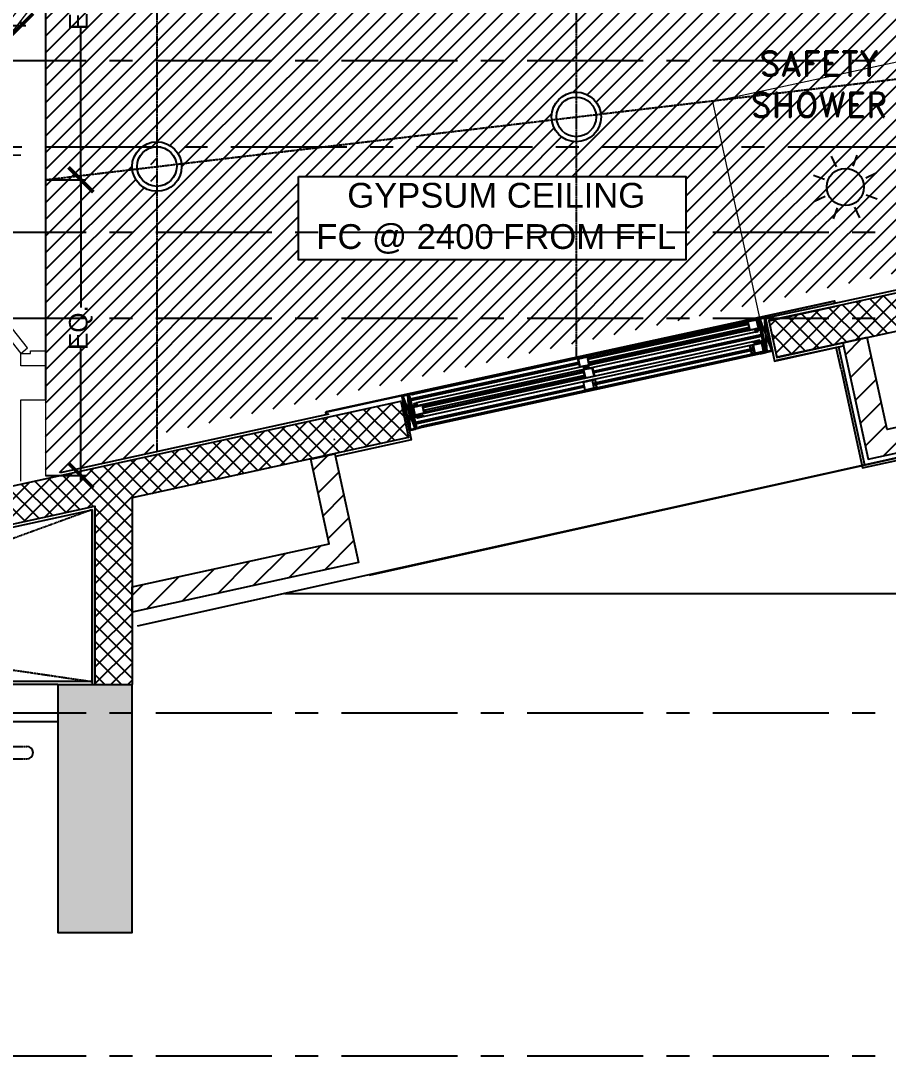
# Model space of a CAD drawing. Header units: millimetres. Extents: x -661525 to 498941, y 282148 to 1359693.
# Drawn here: x -328626 to -325121, y 439052 to 443233 of the extents above; entities that cross this region are included whole.
import ezdxf

# ---------------------------------------------------------------- set-up
doc = ezdxf.new("R2010")
doc.units = ezdxf.units.MM
doc.header["$LTSCALE"] = 2.5
doc.header["$PDMODE"] = 35
doc.header["$PDSIZE"] = 15
for name, pattern in [('CENTER', [2, 1.25, -0.25, 0.25, -0.25]), ('DASHED', [0.75, 0.5, -0.25]), ('HIDDEN', [0.375, 0.25, -0.125])]:
    doc.linetypes.add(name, pattern=pattern)
doc.layers.get('0').update_dxf_attribs({"linetype": 'CONTINUOUS'})
doc.layers.get('DEFPOINTS').update_dxf_attribs({"linetype": 'CONTINUOUS'})
for name, color, linetype in [('A-ALU-SECTION', 11, 'CONTINUOUS'), ('A-ANNO-DIMS-100', 11, 'CONTINUOUS'), ('A-ANNO-GRID', 5, 'CENTER'), ('A-ANNO-TEXT', 7, 'CONTINUOUS'), ('A-COLS', 7, 'CONTINUOUS'), ('A-COLS-PATT', 252, 'CONTINUOUS'), ('A-ELEV', 8, 'CONTINUOUS'), ('A-ELEV-MEDM', 34, 'CONTINUOUS'), ('A-ELEV-THIN', 8, 'CONTINUOUS'), ('A-FLOR-HRAL', 3, 'CONTINUOUS'), ('A-FLOR-OPEN', 6, 'CONTINUOUS'), ('A-GLAZ', 5, 'CONTINUOUS'), ('A-WALL', 8, 'CONTINUOUS'), ('A-WALL-1', 8, 'CONTINUOUS'), ('A-WALL-JAMB', 11, 'CONTINUOUS'), ('A-WALL-PATT-125', 8, 'CONTINUOUS'), ('A-WALL-PATT-150', 8, 'CONTINUOUS'), ('A-WALL-PLAS', 8, 'CONTINUOUS'), ('CEILING', 11, 'CONTINUOUS'), ('I-SECT', 3, 'CONTINUOUS')]:
    doc.layers.add(name, color=color, linetype=linetype)
for name, color, linetype, lineweight in [('DOORS', 10, 'CONTINUOUS', 9), ('lab furniture', 34, 'CONTINUOUS', 18), ('partition', 6, 'CONTINUOUS', 18), ('Wall - Stone Hatch', 252, 'CONTINUOUS', 13)]:
    doc.layers.add(name, color=color, linetype=linetype, lineweight=lineweight)
doc.styles.add('ARIAL', font='arial.ttf')
doc.styles.add('COMPLEX', font='complex.shx', dxfattribs={"width": 0.8})
doc.styles.add('ROMAND', font='ROMAND')
doc.dimstyles.new('TICK100', dxfattribs={"dimtxt": 250, "dimasz": 200, "dimexe": 150, "dimexo": 10, "dimgap": 50, "dimtad": 0, "dimdec": 0, "dimrnd": 5, "dimzin": 1, "dimdsep": 46, "dimtxsty": 'COMPLEX', "dimblk1": 'ARCHTICK', "dimblk2": 'ARCHTICK', "dimsah": 1, "dimcen": 0.09375, "dimdle": 150, "dimclrd": 11, "dimclre": 11, "dimclrt": 7, "dimadec": 0, "dimazin": 0, "dimtfac": 1, "dimtdec": 0, "dimtofl": 0, "dimtmove": 0, "dimatfit": 3, "dimldrblk": 'OPEN90', "dimfxl": 1, "dimtolj": 1, "dimtzin": 1, "dimarcsym": 0})
pattern_1 = [(45, (2e-09, -328214.335), (-33.6759605, 33.6759605), []), (135, (2e-09, -328214.335), (-33.6759605, -33.6759605), [])]
pattern_2 = [(45, (255900.18, -437222.61), (-56.126601, 56.126601), [])]

# ---------------------------------------------------------------- blocks, each defined once
blk = doc.blocks.new('_ARCHTICK')
at = {"color": 0, "linetype": 'ByBlock', "const_width": 0.15}
blk.add_lwpolyline([(-0.5, -0.5), (0.5, 0.5)], dxfattribs=at)
blk = doc.blocks.new('*D209')
at = {"layer": 'CEILING', "color": 8, "lineweight": -2, "transparency": 16777216}
for p, q in [((-329225.6, 443212), (-329225.6, 443232)), ((-328625.6, 443212), (-328625.6, 443232)), ((-329245.6, 443212), (-329008.5, 443212)), ((-328605.6, 443212), (-328842.8, 443212))]:
    blk.add_line(p, q, dxfattribs=at)
at = {"layer": 'DEFPOINTS', "color": 0, "transparency": 16777216}
for p in [(-329225.6, 443212), (-328625.6, 443212), (-328625.6, 443212)]:
    blk.add_point(p, dxfattribs=at)
at = {"layer": 'CEILING', "color": 8, "lineweight": -2, "transparency": 16777216, "xscale": 100, "yscale": 100, "zscale": 100, "rotation": 180}
blk.add_blockref('_ARCHTICK', (-329225.6, 443212), dxfattribs=at)
at = {"layer": 'CEILING', "color": 8, "lineweight": -2, "transparency": 16777216, "xscale": 100, "yscale": 100, "zscale": 100}
blk.add_blockref('_ARCHTICK', (-328625.6, 443212), dxfattribs=at)
at = {"layer": 'CEILING', "color": 1, "transparency": 16777216, "insert": (-328925.6, 443212), "char_height": 75, "attachment_point": 5, "style": 'ARIAL'}
blk.add_mtext('\\A1;600', dxfattribs=at)
blk = doc.blocks.new('*D216')
at = {"layer": 'CEILING', "color": 8, "lineweight": -2, "transparency": 16777216}
for p, q in [((-328525.6, 442590.9), (-328362.7, 442590.9)), ((-328382.7, 442610.9), (-328382.7, 442075.3)), ((-328382.7, 441376.6), (-328382.7, 441912.2)), ((-328525.6, 441396.6), (-328362.7, 441396.6))]:
    blk.add_line(p, q, dxfattribs=at)
at = {"layer": 'DEFPOINTS', "color": 0, "transparency": 16777216}
for p in [(-328525.6, 442590.9), (-328382.7, 442590.9), (-328525.6, 441396.6)]:
    blk.add_point(p, dxfattribs=at)
at = {"layer": 'CEILING', "color": 8, "lineweight": -2, "transparency": 16777216, "xscale": 100, "yscale": 100, "zscale": 100}
for p, rotation in [((-328382.7, 442590.9), 90), ((-328382.7, 441396.6), 270)]:
    blk.add_blockref('_ARCHTICK', p, dxfattribs=dict(at, rotation=rotation))
at = {"layer": 'CEILING', "color": 1, "transparency": 16777216, "insert": (-328382.7, 441993.8), "char_height": 75, "attachment_point": 5, "rotation": 90, "style": 'ARIAL'}
blk.add_mtext('\\A1;EQ.', dxfattribs=at)
blk = doc.blocks.new('*D217')
at = {"layer": 'CEILING', "color": 8, "lineweight": -2, "transparency": 16777216}
for p, q in [((-328525.6, 443978.9), (-328362.7, 443978.9)), ((-328382.7, 443998.9), (-328382.7, 443366.4)), ((-328382.7, 442570.9), (-328382.7, 443203.4)), ((-328525.6, 442590.9), (-328362.7, 442590.9))]:
    blk.add_line(p, q, dxfattribs=at)
at = {"layer": 'DEFPOINTS', "color": 0, "transparency": 16777216}
for p in [(-328525.6, 443978.9), (-328382.7, 443978.9), (-328525.6, 442590.9)]:
    blk.add_point(p, dxfattribs=at)
at = {"layer": 'CEILING', "color": 8, "lineweight": -2, "transparency": 16777216, "xscale": 100, "yscale": 100, "zscale": 100}
for p, rotation in [((-328382.7, 443978.9), 90), ((-328382.7, 442590.9), 270)]:
    blk.add_blockref('_ARCHTICK', p, dxfattribs=dict(at, rotation=rotation))
at = {"layer": 'CEILING', "color": 1, "transparency": 16777216, "insert": (-328382.7, 443284.9), "char_height": 75, "attachment_point": 5, "rotation": 90, "style": 'ARIAL'}
blk.add_mtext('\\A1;EQ.', dxfattribs=at)
blk = doc.blocks.new('900d')
at = {"layer": 'DOORS', "color": 8, "linetype": 'ByBlock'}
blk.add_line((-899.1, 0), (600.9, 0), dxfattribs=at)
at = {"layer": 'DOORS', "color": 84}
for p, q in [((-849.1, -100), (-827.4, -72.6)), ((-827.4, -72.6), (-201.4, -569.6)), ((529.4, -72.4), (56.4, -440.2)), ((550.9, -100), (529.4, -72.4)), ((-222.6, -597.5), (-849.1, -100)), ((77.2, -468.3), (550.9, -100)), ((-712.4, -208.6), (-690.6, -181.2)), ((-360, -488.4), (-338.2, -461))]:
    blk.add_line(p, q, dxfattribs=at)
at = {"layer": 'DOORS', "color": 4}
for p, q in [((-350.3, -476.3), (-702.7, -196.4)), ((-347.8, -473.1), (-700.3, -193.3))]:
    blk.add_line(p, q, dxfattribs=at)
at = {"layer": 'DOORS', "color": 84}
for points in [[(-839.1, 0), (-899.1, 0), (-899.1, -100), (-849.1, -100), (-849.1, -60), (-839.1, -60)], [(540.9, 0), (600.9, 0), (600.9, -100), (550.9, -100), (550.9, -60), (540.9, -60)]]:
    blk.add_lwpolyline(points, close=True, dxfattribs=at)
for centre, radius, start, end in [((-849.1, -100), 800, 321.5499, 0), ((550.9, -100), 600, 180, 217.8707)]:
    blk.add_arc(centre, radius, start, end, dxfattribs=at)

msp = doc.modelspace()

# ---------------------------------------------------------------- hatches: boundary and pattern name
at = {"layer": 'A-COLS-PATT'}
h = msp.add_hatch(color=254, dxfattribs=at)
h.dxf.hatch_style = 1
h.paths.add_polyline_path([(-328175.6, 440551.8), (-328475.6, 440551.8), (-328475.6, 439551.8), (-328175.6, 439551.8)])
at = {"layer": 'A-WALL-PATT-125'}
h = msp.add_hatch(dxfattribs=at)
h.set_pattern_fill('ANSI31', color=254, scale=25, angle=360, style=0)
h.set_pattern_definition(pattern_2)
h.paths.add_polyline_path([(-325207.2, 441953.6), (-325304.9, 441932.3), (-325202.6, 441463.3), (-324616.4, 441591.2), (-324718.7, 442060.1), (-324816.4, 442038.8), (-324735.4, 441667.6), (-325126.2, 441582.3)])
h = msp.add_hatch(dxfattribs=at)
h.set_pattern_fill('ANSI31', color=254, scale=25, angle=360, style=0)
h.set_pattern_definition(pattern_2)
h.paths.add_polyline_path([(-328174.2, 440845.8), (-327260.7, 441045.1), (-327356.6, 441484.8), (-327454.3, 441463.4), (-327379.8, 441121.5), (-328175.6, 440947.9)])
h = msp.add_hatch(dxfattribs=at)
h.set_pattern_fill('ANSI31', color=254, scale=25, angle=360, style=0)
h.set_pattern_definition([(45, (255900.18, -437222.61), (-56.126601, 56.126601), [])])
h.paths.add_polyline_path([(-328175.6, 440947.9), (-327379.8, 441121.5), (-327454.3, 441463.4), (-327356.6, 441484.8), (-327260.7, 441045.1), (-328175.6, 440845.5)])
at = {"layer": 'A-WALL-PATT-150'}
h = msp.add_hatch(dxfattribs=at)
h.set_pattern_fill('ANSI37', color=254, scale=15, angle=360, style=0)
h.set_pattern_definition(pattern_1)
h.paths.add_polyline_path([(-325572.1, 441875), (-324718.7, 442060.1), (-324750.6, 442206.7), (-325604, 442021.5)])
h = msp.add_hatch(dxfattribs=at)
h.set_pattern_fill('ANSI37', color=254, scale=15, angle=360, style=0)
h.set_pattern_definition(pattern_1)
h.paths.add_polyline_path([(-330404, 440552.8), (-330254, 440552.8), (-330254, 440852.8), (-328325.6, 441273.4), (-328325.6, 440552.8), (-328175.6, 440552.8), (-328175.6, 441306.1), (-327059, 441549.9), (-327090.9, 441696.4), (-332333.3, 440552.8), (-331629.4, 440552.8), (-330404, 440820.1)])
at = {"layer": 'CEILING', "transparency": 33554607}
h = msp.add_hatch(dxfattribs=at)
h.set_pattern_fill('ANSI31', color=254, scale=15)
h.set_pattern_definition([(45, (-674992.925, 1033030.065), (-33.6759605, 33.6759605), [])])
h.paths.add_polyline_path([(-322689.3, 442555), (-322713.1, 442664.3), (-324225.6, 442334.4), (-324225.6, 442219.9)])
h.paths.add_polyline_path([(-320550.6, 443204.7), (-320550.6, 443291.8), (-324100.6, 443291.8), (-324100.6, 443097.6), (-322584.3, 443097.6), (-322584.3, 442761.1)], flags=0)
h.paths.add_polyline_path([(-319300.6, 445129.8), (-319480.6, 445129.8), (-319480.6, 444175.2), (-319300.6, 444175.2)])
h.paths.add_polyline_path([(-320550.6, 443204.7), (-320550.6, 443291.8), (-324100.6, 443291.8), (-324100.6, 443097.6), (-322584.3, 443097.6), (-322584.3, 442761.1)], flags=16)
h.paths.add_polyline_path([(-324100.6, 442761.1), (-324148.5, 442761.1), (-324148.5, 443097.6), (-324100.6, 443097.6), (-324100.6, 443291.8), (-324225.6, 443291.8), (-324225.6, 442334.4), (-319836.3, 443291.8), (-324100.6, 443291.8), (-324100.6, 443097.6), (-322584.3, 443097.6), (-322584.3, 442761.1), (-324100.6, 442430.3)])
h.paths.add_polyline_path([(-322584.3, 442761.1), (-324100.6, 442761.1), (-324100.6, 442430.3)], flags=17)
h.paths.add_polyline_path([(-320100.6, 445112.1), (-320550.6, 445112.1), (-320550.6, 444175.2), (-320181.9, 444175.2, -0.359988), (-320100.6, 444273.4)])
h.paths.add_polyline_path([(-319480.6, 445129.8), (-320001.6, 445129.8), (-320001.6, 445112.1), (-320081.9, 445112.1), (-320081.9, 444275.2, -0.414214), (-319981.9, 444175.2), (-319480.6, 444175.2)])
h.paths.add_polyline_path([(-319300.6, 444175.2), (-319480.6, 444175.2), (-319480.6, 443438), (-320081.9, 443306.9), (-320081.9, 443291.8), (-319836.6, 443291.8), (-319412.6, 443384.3), (-319412.6, 443665.8), (-319306.6, 443665.8), (-319300.6, 443667.8)])
h.paths.add_polyline_path([(-319480.6, 444175.2), (-319981.9, 444175.2, -0.414214), (-320081.9, 444075.2), (-320081.9, 443306.9), (-319480.6, 443438)])
h.paths.add_polyline_path([(-320100.6, 444077, -0.359988), (-320181.9, 444175.2), (-320550.6, 444175.2), (-320550.6, 443291.8), (-320100.6, 443291.8)])
h.paths.add_polyline_path([(-320550.6, 444175.2), (-320857.1, 444175.2), (-320857.1, 443891.8), (-320857.1, 443291.8), (-320550.6, 443291.8)])
h.paths.add_polyline_path([(-319480.6, 453554.4), (-320100.6, 453554.4), (-320100.6, 453491.8), (-319657.1, 453491.8), (-319657.1, 452891.8), (-319657.1, 452291.8), (-319657.1, 451691.8), (-319657.1, 451091.8), (-319657.1, 450491.8), (-319657.1, 449891.8), (-319657.1, 449291.8), (-319657.1, 448691.8), (-319480.6, 448691.8)])
h.paths.add_polyline_path([(-319300.6, 453554.4), (-319480.6, 453554.4), (-319480.6, 448691.8), (-319300.6, 448691.8), (-319300.6, 448841.8), (-319412.6, 448841.8), (-319412.6, 449465.8), (-319300.6, 449465.8), (-319300.6, 451241.8), (-319412.6, 451241.8), (-319412.6, 451865.8), (-319300.6, 451865.8)])
h.paths.add_polyline_path([(-319480.6, 448691.8), (-319657.1, 448691.8), (-319657.1, 448091.8), (-319657.1, 447491.8), (-319657.1, 446891.8), (-320100.6, 446891.8), (-320100.6, 446360.1), (-319891.1, 446360.1), (-319480.6, 446449.6)])
h.paths.add_polyline_path([(-319300.6, 448691.8), (-319480.6, 448691.8), (-319480.6, 446449.6), (-319891.1, 446360.1), (-319424.6, 446360.1), (-319424.6, 446477.8), (-319300.6, 446477.8)])
h.paths.add_polyline_path([(-320100.6, 446891.8), (-320257.1, 446891.8), (-320550.6, 446891.8), (-320550.6, 446360.1), (-320100.6, 446360.1)])
h.paths.add_polyline_path([(-320550.6, 446891.8), (-320857.1, 446891.8), (-320857.1, 446291.8), (-320857.1, 446149.5), (-320649.6, 446194.7), (-320649.6, 446360.1), (-320550.6, 446360.1)], flags=17)
h.paths.add_polyline_path([(-321237.6, 453903.8), (-321818.3, 453903.8), (-321818.3, 453802.8), (-321237.6, 453802.8)])
h.paths.add_polyline_path([(-320100.6, 453641.8), (-320550.6, 453641.8), (-320550.6, 453554.4), (-320100.6, 453554.4)])
h.paths.add_polyline_path([(-320100.6, 453554.4), (-320550.6, 453554.4), (-320550.6, 453491.8), (-320257.1, 453491.8), (-320100.6, 453491.8)])
h.paths.add_polyline_path([(-319412.6, 454091.8), (-320013.6, 454091.8), (-320013.6, 453903.8), (-319412.6, 453903.8)])
h.paths.add_polyline_path([(-319412.6, 453903.8), (-320013.6, 453903.8), (-320013.6, 453802.8), (-319480.6, 453802.8), (-319480.6, 453554.4), (-319300.6, 453554.4), (-319300.6, 453641.8), (-319412.6, 453641.8)])
h.paths.add_polyline_path([(-319480.6, 453802.8), (-320013.6, 453802.8), (-320013.6, 453641.8), (-320100.6, 453641.8), (-320100.6, 453554.4), (-319480.6, 453554.4)])
h.paths.add_polyline_path([(-324100.6, 453641.8), (-324213.6, 453641.8), (-324213.6, 453554.4), (-324100.6, 453554.4)])
h.paths.add_polyline_path([(-324100.6, 453554.4), (-324213.6, 453554.4), (-324213.6, 451041.8), (-324213.6, 450041.8), (-324213.6, 448791.8), (-324213.6, 448691.8), (-324100.6, 448691.8)])
h.paths.add_polyline_path([(-324100.6, 448691.8), (-324213.6, 448691.8), (-324213.6, 447791.8), (-324213.6, 446691.8), (-324213.6, 445691.8), (-324213.6, 443978.9), (-324218.3, 443291.8), (-324100.6, 443291.8), (-324100.6, 444981.8), (-323857.1, 445034.9), (-323857.1, 445091.8), (-323857.1, 445495.4), (-324100.6, 445442.3)])
h.paths.add_polyline_path([(-323382.6, 453802.8), (-324013.6, 453802.8), (-324013.6, 453641.8), (-324100.6, 453641.8), (-324100.6, 445442.3), (-323857.1, 445495.4), (-323857.1, 445691.8), (-323857.1, 446291.8), (-323857.1, 446891.8), (-323857.1, 447491.8), (-323857.1, 448091.8), (-323857.1, 448691.8), (-323857.1, 449291.8), (-323857.1, 449891.8), (-323857.1, 450491.8), (-323857.1, 451091.8), (-323857.1, 451691.8), (-323857.1, 452291.8), (-323857.1, 452891.8), (-323857.1, 453491.8), (-323257.1, 453491.8), (-322657.1, 453491.8), (-322057.1, 453491.8), (-321457.1, 453491.8), (-320857.1, 453491.8), (-320550.6, 453491.8), (-320550.6, 453641.8), (-320637.6, 453641.8), (-320637.6, 453791.8), (-321237.6, 453791.8), (-321818.3, 453794.1), (-321818.3, 453554.4), (-323382.6, 453554.4)])
h.paths.add_polyline_path([(-324687.6, 442945.1, -0.380122), (-324787, 443033.3), (-326282.3, 442856.4, -0.449147), (-326381.6, 442744.6), (-326381.6, 442604.4), (-325939.2, 442604.4), (-325939.2, 442267.9), (-326381.6, 442267.9), (-326381.6, 441932.8), (-324687.6, 442302.3)])
h.paths.add_polyline_path([(-324687.6, 443978.9), (-326381.6, 443978.9), (-326381.6, 442944.6, -0.380122), (-326282.3, 442856.4), (-324787, 443033.3, -0.449147), (-324687.6, 443145.1)])
h.paths.add_polyline_path([(-324587.6, 443045.1, -0.414214), (-324687.6, 442945.1), (-324687.6, 442302.3), (-324550.6, 442332.2)])
h.paths.add_polyline_path([(-324237.6, 443098.3), (-324550.6, 443061.3), (-324550.6, 442332.2), (-324687.6, 442302.3), (-324687.6, 442119.1), (-324237.6, 442217.2)])
h.paths.add_polyline_path([(-324237.6, 443978.9), (-324550.6, 443978.9), (-324550.6, 443061.3), (-324237.6, 443098.3)])
h.paths.add_polyline_path([(-324550.6, 443978.9), (-324687.6, 443978.9), (-324687.6, 443145.1, -0.380122), (-324588.3, 443056.8), (-324550.6, 443061.3)])
h.paths.add_polyline_path([(-328075.6, 443978.9), (-328100.6, 443990.9), (-328100.6, 441557.9), (-328075.6, 441494.8)])
h.paths.add_polyline_path([(-328100.6, 443978.9), (-328525.6, 443978.9), (-328525.6, 443478.9), (-328525.6, 442590.9), (-328175, 442632.4, -0.375232), (-328100.6, 442741)])
h.paths.add_polyline_path([(-326381.6, 443978.9), (-328015.1, 443978.9), (-328075.6, 443978.9), (-328075.6, 442744.2, -0.380122), (-327976.3, 442655.9), (-326481, 442832.9, -0.449147), (-326381.6, 442944.6)])
h.paths.add_polyline_path([(-327503.4, 442604.4), (-326381.6, 442604.4), (-326381.6, 442744.6, -0.380122), (-326481, 442832.9), (-327976.3, 442655.9, -0.449147), (-328075.6, 442544.2), (-328075.6, 441563.3), (-326381.6, 441932.8), (-326381.6, 442267.9), (-327503.4, 442267.9)])
h.paths.add_polyline_path([(-328100.6, 442547.3, -0.309428), (-328175, 442632.4), (-328525.6, 442590.9), (-328525.6, 441702.9), (-328525.6, 441396.6), (-328075.6, 441494.8), (-328075.6, 441563.3), (-328100.6, 441557.9)])
h.paths.add_polyline_path([(-328307.1, 441885.2), (-328307.1, 442103.2), (-328461.7, 442103.2), (-328461.7, 441885.2)], flags=24)
h.paths.add_polyline_path([(-328405, 443413.5), (-328192.6, 443413.5), (-328192.6, 443568), (-328405, 443568)], flags=24)
h.paths.add_polyline_path([(-328307.1, 443176.3), (-328307.1, 443394.3), (-328461.7, 443394.3), (-328461.7, 443176.3)], flags=24)
h.paths.add_polyline_path([(-327337.2, 443415.7), (-327119.2, 443415.7), (-327119.2, 443570.3), (-327337.2, 443570.3)], flags=24)
h.paths.add_polyline_path([(-324567, 443413.5), (-324354.6, 443413.5), (-324354.6, 443568), (-324567, 443568)], flags=9)
h.paths.add_polyline_path([(-324137.1, 449489), (-323924.8, 449489), (-323924.8, 449643.6), (-324137.1, 449643.6)], flags=9)
h.paths.add_polyline_path([(-321013.4, 453536), (-321013.4, 453748.3), (-321168, 453748.3), (-321168, 453536)], flags=24)
h.paths.add_polyline_path([(-320578.1, 444366.7), (-320360.1, 444366.7), (-320360.1, 444521.3), (-320578.1, 444521.3)], flags=9)
h.paths.add_polyline_path([(-320857.1, 446149.5), (-320857.1, 444175.2), (-320550.6, 444175.2), (-320550.6, 445112.1), (-320649.6, 445112.1), (-320649.6, 446194.7)])
h.paths.add_polyline_path([(-321012.8, 443101.6), (-321012.8, 443209), (-321167.3, 443209), (-321167.3, 443101.6)], flags=8)
at = {"layer": 'Wall - Stone Hatch'}
h = msp.add_hatch(dxfattribs=at)
h.set_pattern_fill('ANSI36', color=254, scale=0.8, angle=90, style=0)
h.set_pattern_definition([(135, (-1018622.6103, -2721767.9398), (-4.9391408666, 1.3470384182), [6.35, -1.27, 0, -1.27])])
h.paths.add_polyline_path([(-325611.7, 441897), (-325641.1, 442031.9), (-325622.5, 442035.9), (-325593.1, 441901.1)], flags=16)
h.paths.add_polyline_path([(-325614, 441893.5), (-325644.7, 442034.1), (-325620.2, 442039.5), (-325589.6, 441898.8)])
h = msp.add_hatch(dxfattribs=at)
h.set_pattern_fill('ANSI36', color=254, scale=0.8, angle=90, style=0)
h.set_pattern_definition([(135, (-1010378.645, -2720502.1513), (-4.9391408666, 1.3470384182), [6.35, -1.27, 0, -1.27])])
h.paths.add_polyline_path([(-327034.2, 441586.7), (-327063.7, 441721.6), (-327082.2, 441717.5), (-327052.8, 441582.7)], flags=16)
h.paths.add_polyline_path([(-327030.7, 441584.4), (-327061.4, 441725.1), (-327085.8, 441719.8), (-327055.1, 441579.1)])

# ---------------------------------------------------------------- linework, layer by layer
at = {"color": 254}
for p, q in [((-325351.5, 442686.5), (-325332, 442643.7)), ((-325263.1, 442646.1), (-325246.7, 442690.1)), ((-325423.1, 442609.7), (-325379.1, 442593.2)), ((-325212.7, 442599.1), (-325169.9, 442618.6)), ((-325419.4, 442504.8), (-325376.7, 442524.3)), ((-325210.2, 442530.1), (-325166.2, 442513.7)), ((-325342.7, 442433.2), (-325326.2, 442477.3)), ((-325257.3, 442479.7), (-325237.8, 442436.9))]:
    msp.add_line(p, q, dxfattribs=at)
msp.add_circle((-325294.7, 442561.7), 75.1, dxfattribs=at)
at = {"layer": 'A-ALU-SECTION', "color": 254}
for points in [[(-325700, 442011.2), (-325698.7, 442011.5), (-325699.4, 442014.6), (-325689.6, 442016.8), (-325682.5, 441984.3), (-325692.3, 441982.2), (-325693, 441985.4), (-325694.4, 441985.1), (-325693.4, 441980.5), (-325644.5, 441991.2), (-325652.2, 442026.4), (-325701, 442015.7), (-325700, 442011.2)], [(-325681.2, 441984.6), (-325646.2, 441992.3), (-325653.3, 442024.7), (-325688.2, 442017.1), (-325681.2, 441984.6)], [(-325675.8, 441900.1), (-325674.4, 441900.4), (-325671.8, 441888.4), (-325662.1, 441890.5), (-325669.1, 441923), (-325678.9, 441920.8), (-325676.3, 441908.9), (-325677.7, 441908.6), (-325680.6, 441921.9), (-325651.9, 441928.2), (-325653.2, 441934.2), (-325661.8, 441932.4), (-325664.4, 441934.9), (-325666.6, 441934.4), (-325667, 441936.1), (-325663.8, 441936.8), (-325661.2, 441934.3), (-325659.6, 441934.7), (-325660.3, 441937.6), (-325657.5, 441938.2), (-325657.1, 441936.4), (-325658.1, 441936.2), (-325657.9, 441935.1), (-325653.6, 441936), (-325653.8, 441937.2), (-325655.2, 441936.9), (-325655.6, 441938.6), (-325652.4, 441939.3), (-325650.1, 441928.6), (-325631.7, 441932.6), (-325624.1, 441897.4), (-325672.9, 441886.7), (-325675.8, 441900.1)], [(-325660.7, 441890.8), (-325625.7, 441898.5), (-325632.8, 441930.9), (-325667.8, 441923.3), (-325660.7, 441890.8)], [(-326325, 441874.8), (-326326.4, 441874.5), (-326327.1, 441877.7), (-326336.8, 441875.6), (-326329.8, 441843.2), (-326320, 441845.3), (-326320.7, 441848.5), (-326319.3, 441848.8), (-326318.3, 441844.2), (-326350.8, 441837.1), (-326349.5, 441831.1), (-326340.9, 441832.9), (-326338.3, 441830.4), (-326336.1, 441830.9), (-326335.7, 441829.2), (-326338.9, 441828.5), (-326341.5, 441831), (-326343.1, 441830.6), (-326342.4, 441827.7), (-326345.2, 441827.1), (-326345.6, 441828.9), (-326344.6, 441829.1), (-326344.8, 441830.2), (-326349.1, 441829.3), (-326348.9, 441828.1), (-326347.5, 441828.4), (-326347.1, 441826.7), (-326350.3, 441826), (-326352.6, 441836.7), (-326367.2, 441833.6), (-326374.8, 441868.7), (-326326, 441879.4), (-326325, 441874.8)], [(-326331.1, 441842.9), (-326366.1, 441835.2), (-326373.2, 441867.7), (-326338.2, 441875.3), (-326331.1, 441842.9)], [(-326357.9, 441791.2), (-326356.6, 441791.5), (-326355.9, 441788.3), (-326346.1, 441790.5), (-326353.2, 441822.9), (-326362.9, 441820.8), (-326362.3, 441817.6), (-326363.6, 441817.3), (-326364.6, 441821.8), (-326332.1, 441828.9), (-326333.4, 441835), (-326342, 441833.1), (-326344.6, 441835.6), (-326346.9, 441835.1), (-326347.2, 441836.9), (-326344.1, 441837.6), (-326341.5, 441835.1), (-326339.9, 441835.4), (-326340.5, 441838.4), (-326337.8, 441839), (-326337.4, 441837.2), (-326338.4, 441837), (-326338.1, 441835.8), (-326333.8, 441836.8), (-326334.1, 441837.9), (-326335.4, 441837.6), (-326335.8, 441839.4), (-326332.7, 441840.1), (-326330.3, 441829.3), (-326315.8, 441832.5), (-326308.1, 441797.3), (-326356.9, 441786.7), (-326357.9, 441791.2)], [(-326344.7, 441790.8), (-326309.8, 441798.4), (-326316.8, 441830.8), (-326351.8, 441823.2), (-326344.7, 441790.8)], [(-326300.8, 441763.8), (-326302.1, 441763.5), (-326299.5, 441751.5), (-326309.3, 441749.4), (-326316.4, 441781.8), (-326306.6, 441783.9), (-326304, 441771.9), (-326302.6, 441772.2), (-326305.5, 441785.6), (-326354.4, 441774.9), (-326346.7, 441739.8), (-326297.9, 441750.4), (-326300.8, 441763.8)], [(-326310.7, 441749.1), (-326345.6, 441741.4), (-326352.7, 441773.9), (-326317.7, 441781.5), (-326310.7, 441749.1)], [(-326991.2, 441680.4), (-326992.6, 441680.1), (-326993.3, 441683.3), (-327003, 441681.2), (-326996, 441648.7), (-326986.2, 441650.8), (-326986.9, 441654), (-326985.5, 441654.3), (-326984.5, 441649.8), (-327013.3, 441643.5), (-327011.9, 441637.5), (-327003.3, 441639.3), (-327000.7, 441636.8), (-326998.5, 441637.3), (-326998.1, 441635.6), (-327001.3, 441634.9), (-327003.9, 441637.4), (-327005.5, 441637), (-327004.9, 441634.1), (-327007.6, 441633.5), (-327008, 441635.3), (-327007, 441635.5), (-327007.3, 441636.6), (-327011.6, 441635.7), (-327011.3, 441634.5), (-327009.9, 441634.8), (-327009.5, 441633.1), (-327012.7, 441632.4), (-327015, 441643.1), (-327033.4, 441639.1), (-327041.1, 441674.3), (-326992.2, 441685), (-326991.2, 441680.4)], [(-326997.3, 441648.4), (-327032.3, 441640.8), (-327039.4, 441673.2), (-327004.4, 441680.9), (-326997.3, 441648.4)]]:
    msp.add_lwpolyline(points, dxfattribs=at)
msp.add_lwpolyline([(-326307.1, 441763.7), (-325670, 441902.7), (-325671.3, 441908.6), (-326308.4, 441769.6)], close=True, dxfattribs=at)
at = {"layer": 'A-ANNO-DIMS-100', "color": 254}
for points in [[(-327559.3, 440920.5), (-326225.6, 440920.5), (-317766.3, 440920.5), (-317766.3, 455732.8), (-329125.6, 455732.8), (-329125.6, 454732.8), (-318770.6, 454732.8), (-318770.6, 442866.2), (-328155.6, 440788.5)], [(-325597.1, 442022.4), (-325336.8, 442078.8)], [(-325304.9, 441932.3), (-325565.1, 441875.6)]]:
    msp.add_lwpolyline(points, dxfattribs=at)
at = {"layer": 'A-ANNO-GRID', "color": 252, "ltscale": 150}
for p, q in [((-318611.4, 443071), (-398800.6, 443071)), ((-318611.4, 442377.5), (-399510, 442377.5)), ((-318611.4, 442030.7), (-352350.5, 442030.7)), ((-318611.4, 440436.8), (-398777.6, 440436.8)), ((-318611.4, 439051.8), (-398777.6, 439051.8))]:
    msp.add_line(p, q, dxfattribs=at)
msp.add_lwpolyline([(-401872.6, 443528.5), (-399197.4, 443528.5), (-399027.2, 442724.3), (-318611.4, 442724.3)], dxfattribs=at)
at = {"layer": 'A-COLS', "color": 254}
msp.add_lwpolyline([(-328175.6, 440551.8), (-328475.6, 440551.8), (-328475.6, 439551.8), (-328175.6, 439551.8), (-328175.6, 440551.8)], dxfattribs=at)
at = {"layer": 'A-ELEV', "color": 254}
msp.add_line((-319955.9, 442607.7), (-327218.6, 440992.9), dxfattribs=at)
msp.add_line((-319955.9, 442607.7), (-327218.6, 440992.9), dxfattribs=at)
at = {"layer": 'A-ELEV'}
msp.add_line((-319953.3, 442609.7), (-327216, 440994.9), dxfattribs=at)
msp.add_line((-319953.3, 442609.7), (-327216, 440994.9), dxfattribs=at)
at = {"layer": 'A-ELEV', "color": 254}
msp.add_lwpolyline([(-327391.2, 441643), (-327393.3, 441652.8), (-325341.5, 442100.3), (-325339.4, 442090.6)], dxfattribs=at)
at = {"layer": 'A-ELEV'}
msp.add_lwpolyline([(-327388.5, 441645.1), (-327390.7, 441654.8), (-325338.9, 442102.4), (-325336.8, 442092.6)], dxfattribs=at)
at = {"layer": 'A-ELEV-MEDM', "color": 254}
for centre, start, end in [((-325701.7, 442009.4), 11.4269, 193.181), ((-325699.1, 442010), 11.4269, 193.181), ((-325696.4, 442010.6), 12.0116, 192.5963), ((-325696.6, 441986), 191.4269, 13.181), ((-325694, 441986.5), 191.4269, 13.181), ((-325691.3, 441987.1), 192.0116, 12.5963), ((-325679.3, 441906.8), 11.4269, 193.181), ((-325678, 441901), 191.4278, 13.182), ((-325676.7, 441907.4), 11.4269, 193.181), ((-325675.4, 441901.5), 191.4278, 13.182), ((-325674.1, 441908), 12.0116, 192.5963), ((-325672.8, 441902.1), 192.0125, 12.5972), ((-326328, 441872.8), 12.0125, 192.5972), ((-326325.4, 441873.4), 11.4278, 193.182), ((-326322.9, 441849.4), 192.0125, 12.5972), ((-326322.8, 441874), 11.4278, 193.182), ((-326320.3, 441849.9), 191.4278, 13.182), ((-326317.7, 441850.5), 191.4278, 13.182), ((-326365.3, 441815.6), 11.4269, 193.181), ((-326362.7, 441816.1), 11.4269, 193.181), ((-326360, 441816.7), 12.0116, 192.5963), ((-326354.9, 441793.3), 192.0116, 12.5963), ((-326360.2, 441792.1), 191.4269, 13.181), ((-326357.5, 441792.7), 191.4269, 13.181), ((-326305.6, 441770.2), 12.0125, 192.5972), ((-326304.4, 441764.4), 192.0116, 12.5963), ((-326303, 441770.8), 11.4278, 193.182), ((-326301.7, 441764.9), 191.4269, 13.181), ((-326300.4, 441771.4), 11.4278, 193.182), ((-326299.1, 441765.5), 191.4269, 13.181), ((-326994.2, 441678.4), 12.0125, 192.5972), ((-326991.6, 441678.9), 11.4278, 193.182), ((-326989, 441679.5), 11.4278, 193.182), ((-326989.1, 441654.9), 192.0125, 12.5972), ((-326986.5, 441655.5), 191.4278, 13.182), ((-326983.9, 441656.1), 191.4278, 13.182)]:
    msp.add_arc(centre, 1.34, start, end, dxfattribs=at)
at = {"layer": 'A-ELEV-THIN', "color": 254}
for p, q in [((-325670.1, 442028.6), (-327036, 441730.7)), ((-325668.8, 442022.7), (-327034.7, 441724.8)), ((-325641.1, 442031.9), (-325593.1, 441901.1)), ((-325622.5, 442035.9), (-325611.7, 441897)), ((-325661.1, 441987.6), (-327027, 441689.6)), ((-325658.6, 441975.8), (-327024.4, 441677.9)), ((-326312.6, 441817.8), (-325634.8, 441965.7)), ((-325650.9, 441940.7), (-327016.8, 441642.7)), ((-325648.3, 441928.9), (-327014.2, 441631)), ((-326311.3, 441812), (-325633.6, 441959.8)), ((-325640.7, 441893.8), (-327006.5, 441595.9)), ((-325639.4, 441887.9), (-327005.3, 441590)), ((-327052, 441705.7), (-326371.6, 441854.1)), ((-327050.7, 441699.8), (-326370.4, 441848.2)), ((-327031.5, 441611.9), (-326351.2, 441760.3)), ((-327030.3, 441606), (-326349.9, 441754.4)), ((-327082.2, 441717.5), (-327034.2, 441586.7)), ((-327063.7, 441721.6), (-327052.8, 441582.7))]:
    msp.add_line(p, q, dxfattribs=at)
at = {"layer": 'A-FLOR-HRAL', "color": 254, "linetype": 'DASHED'}
for p, q in [((-332550.6, 440302.8), (-328600.6, 440302.8)), ((-332550.6, 440252.8), (-328600.6, 440252.8))]:
    msp.add_line(p, q, dxfattribs=at)
at = {"layer": 'A-FLOR-HRAL', "color": 254}
msp.add_arc((-328600.6, 440277.8), 25, 270, 90, dxfattribs=at)
at = {"layer": 'A-FLOR-OPEN', "color": 254, "linetype": 'HIDDEN', "ltscale": 2}
for p, q in [((-328337.6, 441258.5), (-330242, 440564.8)), ((-330242, 440843.1), (-328337.6, 440564.8))]:
    msp.add_line(p, q, dxfattribs=at)
at = {"layer": 'A-GLAZ', "color": 254}
for points in [[(-326330.8, 441872.2), (-325693.7, 442011.2), (-325692.4, 442005.3), (-326329.5, 441866.4)], [(-326325.7, 441848.8), (-325688.6, 441987.7), (-325689.8, 441993.6), (-326327, 441854.6)], [(-326997, 441677.8), (-326357.3, 441817.3), (-326356, 441811.4), (-326995.7, 441671.9)], [(-326991.9, 441654.3), (-326352.1, 441793.9), (-326353.4, 441799.7), (-326993.2, 441660.2)]]:
    msp.add_lwpolyline(points, close=True, dxfattribs=at)
at = {"layer": 'A-WALL', "color": 254}
for p, q in [((-328475.6, 440552.8), (-330254, 440552.8)), ((-328475.6, 440402.8), (-332675.6, 440402.8))]:
    msp.add_line(p, q, dxfattribs=at)
msp.add_lwpolyline([(-325207.2, 441953.6), (-325304.9, 441932.3), (-325202.6, 441463.3), (-324616.4, 441591.2), (-324718.7, 442060.1), (-324816.4, 442038.8), (-324735.4, 441667.6), (-325126.2, 441582.3), (-325207.2, 441953.6)], dxfattribs=at)
msp.add_lwpolyline([(-328175.6, 440947.9), (-327379.8, 441121.5), (-327454.3, 441463.4), (-327356.6, 441484.8), (-327260.7, 441045.1), (-328175.6, 440845.5)], close=True, dxfattribs=at)
at = {"layer": 'A-WALL-1', "color": 254}
for points in [[(-325304.9, 441932.3), (-325304.9, 441932.3), (-324718.7, 442060.1), (-324750.6, 442206.7), (-325336.8, 442078.8)], [(-325336.8, 442078.8), (-325603.6, 442022.1), (-325572.2, 441872.9), (-325304.9, 441932.3)], [(-332333.3, 440552.8), (-327090.9, 441696.4), (-327059, 441549.9), (-328175.6, 441306.1), (-328175.6, 440552.8)], [(-330254, 440852.8), (-328325.6, 441273.4), (-328325.6, 440552.8)]]:
    msp.add_lwpolyline(points, dxfattribs=at)
at = {"layer": 'A-WALL-JAMB', "color": 254}
for points in [[(-325614, 441893.5), (-325644.7, 442034.1), (-325620.2, 442039.5), (-325589.6, 441898.8), (-325614, 441893.5)], [(-327030.7, 441584.4), (-327061.4, 441725.1), (-327085.8, 441719.8), (-327055.1, 441579.1), (-327030.7, 441584.4)]]:
    msp.add_lwpolyline(points, dxfattribs=at)
for points in [[(-325611.7, 441897), (-325641.1, 442031.9), (-325622.5, 442035.9), (-325593.1, 441901.1)], [(-327034.2, 441586.7), (-327063.7, 441721.6), (-327082.2, 441717.5), (-327052.8, 441582.7)]]:
    msp.add_lwpolyline(points, close=True, dxfattribs=at)
at = {"layer": 'A-WALL-PLAS', "color": 254}
for p, q in [((-325312, 441824.3), (-325331.7, 441914.4)), ((-327356.8, 441542), (-327362.7, 441540.7)), ((-327046.6, 441540.3), (-327354.1, 441473.3)), ((-328337.6, 440564.8), (-328337.6, 441258.5))]:
    msp.add_line(p, q, dxfattribs=at)
for points in [[(-324723.5, 442110.3), (-324724.7, 442116.1), (-324718.9, 442117.4), (-324741.5, 442221), (-325351.1, 442088)], [(-325339.3, 442090.6), (-325617.9, 442031.4), (-325581.4, 441858.5), (-325302.2, 441920.6)], [(-325572.4, 441862), (-325321.9, 441916.5), (-325217.9, 441439.5), (-324592.6, 441575.9), (-324677, 441962.8), (-324686.7, 441960.7), (-324688.9, 441970.4)], [(-325312, 441824.3), (-325225.5, 441427.6), (-324580.7, 441568.2), (-324667.2, 441964.9), (-324677, 441962.8)], [(-327046.6, 441540.3), (-327085.8, 441719.8)], [(-328465.1, 441408.8), (-327379.4, 441645.6)], [(-330242, 440564.8), (-330242, 440843.1), (-328337.6, 441258.5), (-328337.6, 440552.8)], [(-328337.6, 440564.8), (-330242, 440564.8)]]:
    msp.add_lwpolyline(points, dxfattribs=at)
at = {"layer": 'CEILING', "color": 8, "linetype": 'DASHED'}
for p, q in [((-328075.6, 443978.9), (-328075.6, 441494.8)), ((-326381.6, 443978.9), (-326381.6, 441874.4)), ((-328525.6, 442590.9), (-324237.6, 443098.3))]:
    msp.add_line(p, q, dxfattribs=at)
at = {"layer": 'CEILING'}
msp.add_line((-328525.6, 443478.9), (-328525.6, 441702.9), dxfattribs=at)
at = {"layer": 'CEILING', "color": 1}
msp.add_lwpolyline([(-327503.4, 442604.4), (-325939.2, 442604.4), (-325939.2, 442267.9), (-327503.4, 442267.9)], close=True, dxfattribs=at)
at = {"layer": 'CEILING', "color": 40}
for centre, radius in [((-326381.6, 442844.6), 100), ((-326381.6, 442844.6), 80), ((-328075.6, 442644.2), 100), ((-328075.6, 442644.2), 80)]:
    msp.add_circle(centre, radius, dxfattribs=at)
at = {"layer": 'I-SECT', "color": 254}
for points in [[(-325628.9, 441938.3), (-325619.3, 441894.3), (-325630, 441892), (-325630.9, 441895.9), (-325634.8, 441895.1), (-325634.4, 441893.1), (-325632.4, 441893.5), (-325632, 441891.6), (-325637.9, 441890.3), (-325638.3, 441892.2), (-325636.3, 441892.7), (-325636.8, 441894.6), (-325640.7, 441893.8), (-325639.4, 441887.9), (-325614, 441893.5), (-325614.4, 441895.4), (-325617.3, 441894.8), (-325626.9, 441938.7), (-325624, 441939.4), (-325624.4, 441941.3), (-325627.4, 441940.7), (-325637.2, 441985.6), (-325634.2, 441986.3), (-325634.7, 441988.2), (-325637.6, 441987.6), (-325647.2, 442031.5), (-325644.2, 442032.2), (-325644.7, 442034.1), (-325670.1, 442028.6), (-325668.8, 442022.7), (-325664.9, 442023.6), (-325665.3, 442025.5), (-325667.3, 442025.1), (-325667.7, 442027.1), (-325661.8, 442028.4), (-325661.4, 442026.4), (-325663.4, 442026), (-325662.9, 442024), (-325659, 442024.9), (-325659.9, 442028.8), (-325649.1, 442031.1), (-325639.5, 441987.2), (-325650.3, 441984.8), (-325651.4, 441989.7), (-325655.3, 441988.8), (-325654.8, 441986.9), (-325652.9, 441987.3), (-325652.2, 441984.4), (-325658.1, 441983.1), (-325658.7, 441986), (-325656.8, 441986.5), (-325657.2, 441988.4), (-325661.1, 441987.6), (-325658.6, 441975.8), (-325654.7, 441976.7), (-325655.1, 441978.6), (-325657, 441978.2), (-325657.7, 441981.2), (-325651.8, 441982.4), (-325651.2, 441979.5), (-325653.1, 441979.1), (-325652.7, 441977.1), (-325648.8, 441978), (-325649.9, 441982.9), (-325639.1, 441985.2), (-325629.3, 441940.3), (-325640.1, 441937.9), (-325641.1, 441942.8), (-325645, 441941.9), (-325644.6, 441940), (-325642.6, 441940.4), (-325642, 441937.5), (-325647.9, 441936.2), (-325648.5, 441939.1), (-325646.6, 441939.6), (-325647, 441941.5), (-325650.9, 441940.7), (-325648.3, 441928.9), (-325644.4, 441929.8), (-325644.9, 441931.8), (-325646.8, 441931.3), (-325647.4, 441934.3), (-325641.6, 441935.5), (-325640.9, 441932.6), (-325642.9, 441932.2), (-325642.5, 441930.2), (-325638.6, 441931.1), (-325639.6, 441936), (-325628.9, 441938.3)], [(-327035.8, 441631.4), (-327026.2, 441587.5), (-327015.5, 441589.8), (-327016.3, 441593.7), (-327012.4, 441594.6), (-327012, 441592.6), (-327013.9, 441592.2), (-327013.5, 441590.2), (-327007.7, 441591.5), (-327008.1, 441593.5), (-327010, 441593), (-327010.5, 441595), (-327006.5, 441595.9), (-327005.3, 441590), (-327030.7, 441584.4), (-327031.1, 441586.4), (-327028.2, 441587), (-327037.8, 441631), (-327040.7, 441630.4), (-327041.1, 441632.3), (-327038.2, 441633), (-327048, 441677.9), (-327050.9, 441677.3), (-327051.3, 441679.2), (-327048.4, 441679.9), (-327058, 441723.8), (-327060.9, 441723.2), (-327061.4, 441725.1), (-327036, 441730.7), (-327034.7, 441724.8), (-327038.6, 441724), (-327039, 441725.9), (-327037.1, 441726.3), (-327037.5, 441728.3), (-327043.3, 441727), (-327042.9, 441725.1), (-327041, 441725.5), (-327040.5, 441723.5), (-327044.4, 441722.7), (-327045.3, 441726.6), (-327056, 441724.3), (-327046.5, 441680.3), (-327035.7, 441682.6), (-327036.8, 441687.5), (-327032.9, 441688.4), (-327032.4, 441686.4), (-327034.4, 441686), (-327033.8, 441683.1), (-327027.9, 441684.3), (-327028.5, 441687.3), (-327030.5, 441686.8), (-327030.9, 441688.8), (-327027, 441689.6), (-327024.4, 441677.9), (-327028.4, 441677.1), (-327028.8, 441679), (-327026.8, 441679.4), (-327027.5, 441682.4), (-327033.3, 441681.1), (-327032.7, 441678.2), (-327030.7, 441678.6), (-327030.3, 441676.6), (-327034.2, 441675.8), (-327035.3, 441680.7), (-327046, 441678.3), (-327036.2, 441633.4), (-327025.5, 441635.7), (-327026.5, 441640.6), (-327022.6, 441641.5), (-327022.2, 441639.5), (-327024.2, 441639.1), (-327023.5, 441636.2), (-327017.7, 441637.4), (-327018.3, 441640.4), (-327020.3, 441639.9), (-327020.7, 441641.9), (-327016.8, 441642.7), (-327014.2, 441631), (-327018.1, 441630.2), (-327018.6, 441632.1), (-327016.6, 441632.6), (-327017.2, 441635.5), (-327023.1, 441634.2), (-327022.5, 441631.3), (-327020.5, 441631.7), (-327020.1, 441629.7), (-327024, 441628.9), (-327025.1, 441633.8), (-327035.8, 441631.4)]]:
    msp.add_lwpolyline(points, dxfattribs=at)
at = {"layer": 'lab furniture', "color": 254}
msp.add_lwpolyline([(-325829.6, 442906.4), (-324950, 443096.7), (-324759.7, 442217), (-325639.4, 442026.7)], close=True, dxfattribs=at)
at = {"layer": 'partition'}
for p, q in [((-328625.6, 441373.8), (-328625.6, 441701.9)), ((-328625.6, 441701.9), (-328525.6, 441701.9)), ((-328625.6, 441373.8), (-328625.6, 441701.9)), ((-328625.6, 441701.9), (-328525.6, 441701.9)), ((-328525.6, 441701.9), (-328525.6, 441395.6)), ((-328525.6, 441701.9), (-328525.6, 441395.6))]:
    msp.add_line(p, q, dxfattribs=at)

# ---------------------------------------------------------------- block references
at = {"layer": 'DOORS', "xscale": -1, "rotation": 270.0000000000214}
msp.add_blockref('900d', (-328525.6, 442739), dxfattribs=at)

# ---------------------------------------------------------------- texts
at = {"layer": 'A-ANNO-TEXT', "color": 254, "style": 'ROMAND'}
for s, p in [('SAFETY', (-325642.1, 443010)), ('SHOWER', (-325677.8, 442843.4))]:
    msp.add_text(s, height=100, rotation=360, dxfattribs=at).set_placement(p)
at = {"layer": 'CEILING', "color": 0, "ltscale": 0.5, "insert": (-325393.2, 442434.9), "char_height": 100, "width": 2623.643, "attachment_point": 6, "style": 'ROMAND'}
msp.add_mtext('\\A1;\\pxqc;{\\f@Arial Unicode MS|b0|i0|c0|p34;\\C1;GYPSUM CEILING\\PFC @ 2400 FROM FFL}', dxfattribs=at)

# ---------------------------------------------------------------- dimensions: what is measured, and where the dimension line sits
at = {"layer": 'CEILING'}
for base, p1, p2, override, picture, middle in [((-328382.7, 443978.9), (-328525.6, 442590.9), (-328525.6, 443978.9), {"dimtxt": 75, "dimasz": 100, "dimexe": 20, "dimexo": 0, "dimgap": 0, "dimrnd": 0, "dimtxsty": 'ARIAL', "dimdle": 20, "dimclrd": 8, "dimclre": 8, "dimclrt": 1, "dimtmove": 1}, '*D217', (-328382.7, 443284.9)), ((-328382.7, 442590.9), (-328525.6, 441396.6), (-328525.6, 442590.9), {"dimtxt": 75, "dimasz": 100, "dimexe": 20, "dimexo": 0, "dimgap": 0, "dimrnd": 0, "dimtxsty": 'ARIAL', "dimdle": 20, "dimclrd": 8, "dimclre": 8, "dimclrt": 1}, '*D216', (-328382.7, 441993.8))]:
    dim = msp.add_linear_dim(base=base, p1=p1, p2=p2, angle=90, text='EQ.', dimstyle='TICK100', override=override, dxfattribs=at)
    dim.commit()
    dim.dimension.update_dxf_attribs({"geometry": picture, "text_midpoint": middle})
dim = msp.add_linear_dim(base=(-328625.6, 443212), p1=(-329225.6, 443212), p2=(-328625.6, 443212), dimstyle='TICK100', override={"dimtxt": 75, "dimasz": 100, "dimexe": 20, "dimexo": 0, "dimgap": 0, "dimrnd": 0, "dimtxsty": 'ARIAL', "dimdle": 20, "dimclrd": 8, "dimclre": 8, "dimclrt": 1, "dimtmove": 1}, dxfattribs=at)
dim.commit()
dim.dimension.update_dxf_attribs({"geometry": '*D209', "text_midpoint": (-328925.6, 443212)})

doc.saveas('drawing.dxf')
